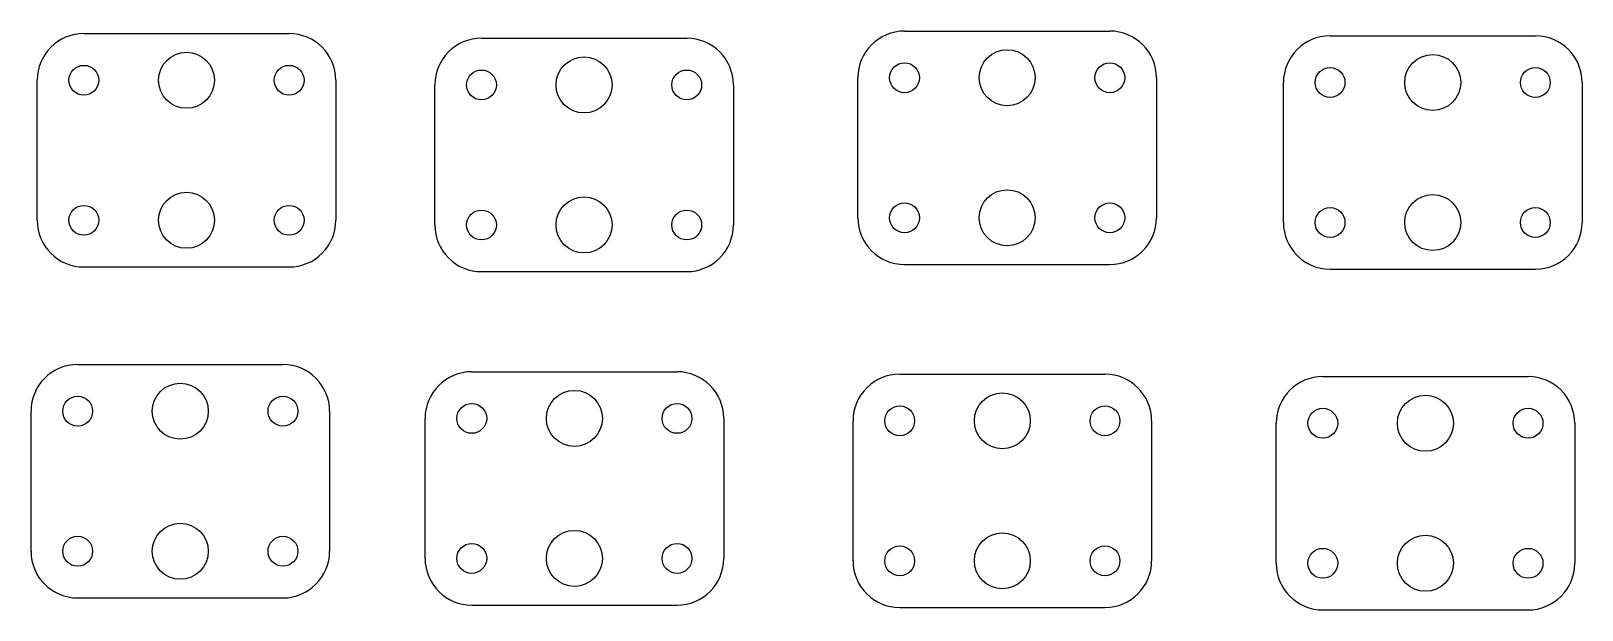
# Model space of a CAD drawing. Header units: millimetres. Extents: x 11 to 178, y 224 to 286.
import ezdxf

# ---------------------------------------------------------------- set-up
doc = ezdxf.new("R2010")
doc.units = ezdxf.units.MM

msp = doc.modelspace()

# ---------------------------------------------------------------- linework, layer by layer
at = {"color": 7, "linetype": 'Continuous', "lineweight": 25}
for p, q in [((17.04, 285.93), (39.04, 285.93)), ((104.99, 286.2), (126.99, 286.2)), ((59.65, 285.43), (81.65, 285.43)), ((150.59, 285.69), (172.59, 285.69)), ((12.04, 265.93), (12.04, 280.93)), ((44.04, 280.93), (44.04, 265.93)), ((99.99, 266.2), (99.99, 281.2)), ((131.99, 281.2), (131.99, 266.2)), ((54.65, 265.43), (54.65, 280.43)), ((86.65, 280.43), (86.65, 265.43)), ((145.59, 265.69), (145.59, 280.69)), ((177.59, 280.69), (177.59, 265.69)), ((104.99, 261.2), (126.99, 261.2)), ((17.04, 260.93), (39.04, 260.93)), ((59.65, 260.43), (81.65, 260.43)), ((150.59, 260.69), (172.59, 260.69)), ((16.38, 250.48), (38.38, 250.48)), ((58.61, 249.71), (80.61, 249.71)), ((104.47, 249.45), (126.47, 249.45)), ((149.81, 249.19), (171.81, 249.19)), ((11.38, 230.48), (11.38, 245.48)), ((43.38, 245.48), (43.38, 230.48)), ((53.61, 229.71), (53.61, 244.71)), ((85.61, 244.71), (85.61, 229.71)), ((99.47, 229.45), (99.47, 244.45)), ((131.47, 244.45), (131.47, 229.45)), ((144.81, 229.19), (144.81, 244.19)), ((176.81, 244.19), (176.81, 229.19)), ((16.38, 225.48), (38.38, 225.48)), ((58.61, 224.71), (80.61, 224.71)), ((104.47, 224.45), (126.47, 224.45)), ((149.81, 224.19), (171.81, 224.19))]:
    msp.add_line(p, q, dxfattribs=at)
for centre, radius in [((28.04, 280.93), 3), ((70.65, 280.43), 3), ((104.99, 281.2), 1.6), ((115.99, 281.2), 3), ((126.99, 281.2), 1.6), ((161.59, 280.69), 3), ((17.04, 280.93), 1.6), ((39.04, 280.93), 1.6), ((59.65, 280.43), 1.6), ((81.65, 280.43), 1.6), ((150.59, 280.69), 1.6), ((172.59, 280.69), 1.6), ((28.04, 265.93), 3), ((70.65, 265.43), 3), ((104.99, 266.2), 1.6), ((115.99, 266.2), 3), ((126.99, 266.2), 1.6), ((161.59, 265.69), 3), ((17.04, 265.93), 1.6), ((39.04, 265.93), 1.6), ((59.65, 265.43), 1.6), ((81.65, 265.43), 1.6), ((150.59, 265.69), 1.6), ((172.59, 265.69), 1.6), ((27.38, 245.48), 3), ((69.61, 244.71), 3), ((16.38, 245.48), 1.6), ((38.38, 245.48), 1.6), ((58.61, 244.71), 1.6), ((80.61, 244.71), 1.6), ((104.47, 244.45), 1.6), ((115.47, 244.45), 3), ((126.47, 244.45), 1.6), ((160.81, 244.19), 3), ((149.81, 244.19), 1.6), ((171.81, 244.19), 1.6), ((27.38, 230.48), 3), ((69.61, 229.71), 3), ((16.38, 230.48), 1.6), ((38.38, 230.48), 1.6), ((58.61, 229.71), 1.6), ((80.61, 229.71), 1.6), ((104.47, 229.45), 1.6), ((115.47, 229.45), 3), ((126.47, 229.45), 1.6), ((160.81, 229.19), 3), ((149.81, 229.19), 1.6), ((171.81, 229.19), 1.6)]:
    msp.add_circle(centre, radius, dxfattribs=at)
for centre, start, end in [((17.04, 280.93), 90, 180), ((39.04, 280.93), 0, 90), ((104.99, 281.2), 90, 180), ((126.99, 281.2), 0, 90), ((59.65, 280.43), 90, 180), ((81.65, 280.43), 0, 90), ((150.59, 280.69), 90, 180), ((172.59, 280.69), 0, 90), ((17.04, 265.93), 180, 270), ((39.04, 265.93), 270, 0), ((104.99, 266.2), 180, 270), ((126.99, 266.2), 270, 0), ((59.65, 265.43), 180, 270), ((81.65, 265.43), 270, 0), ((150.59, 265.69), 180, 270), ((172.59, 265.69), 270, 0), ((16.38, 245.48), 90, 180), ((38.38, 245.48), 0, 90), ((58.61, 244.71), 90, 180), ((80.61, 244.71), 0, 90), ((104.47, 244.45), 90, 180), ((126.47, 244.45), 0, 90), ((149.81, 244.19), 90, 180), ((171.81, 244.19), 0, 90), ((16.38, 230.48), 180, 270), ((38.38, 230.48), 270, 0), ((58.61, 229.71), 180, 270), ((80.61, 229.71), 270, 0), ((104.47, 229.45), 180, 270), ((126.47, 229.45), 270, 0), ((149.81, 229.19), 180, 270), ((171.81, 229.19), 270, 0)]:
    msp.add_arc(centre, 5, start, end, dxfattribs=at)

doc.saveas('drawing.dxf')
